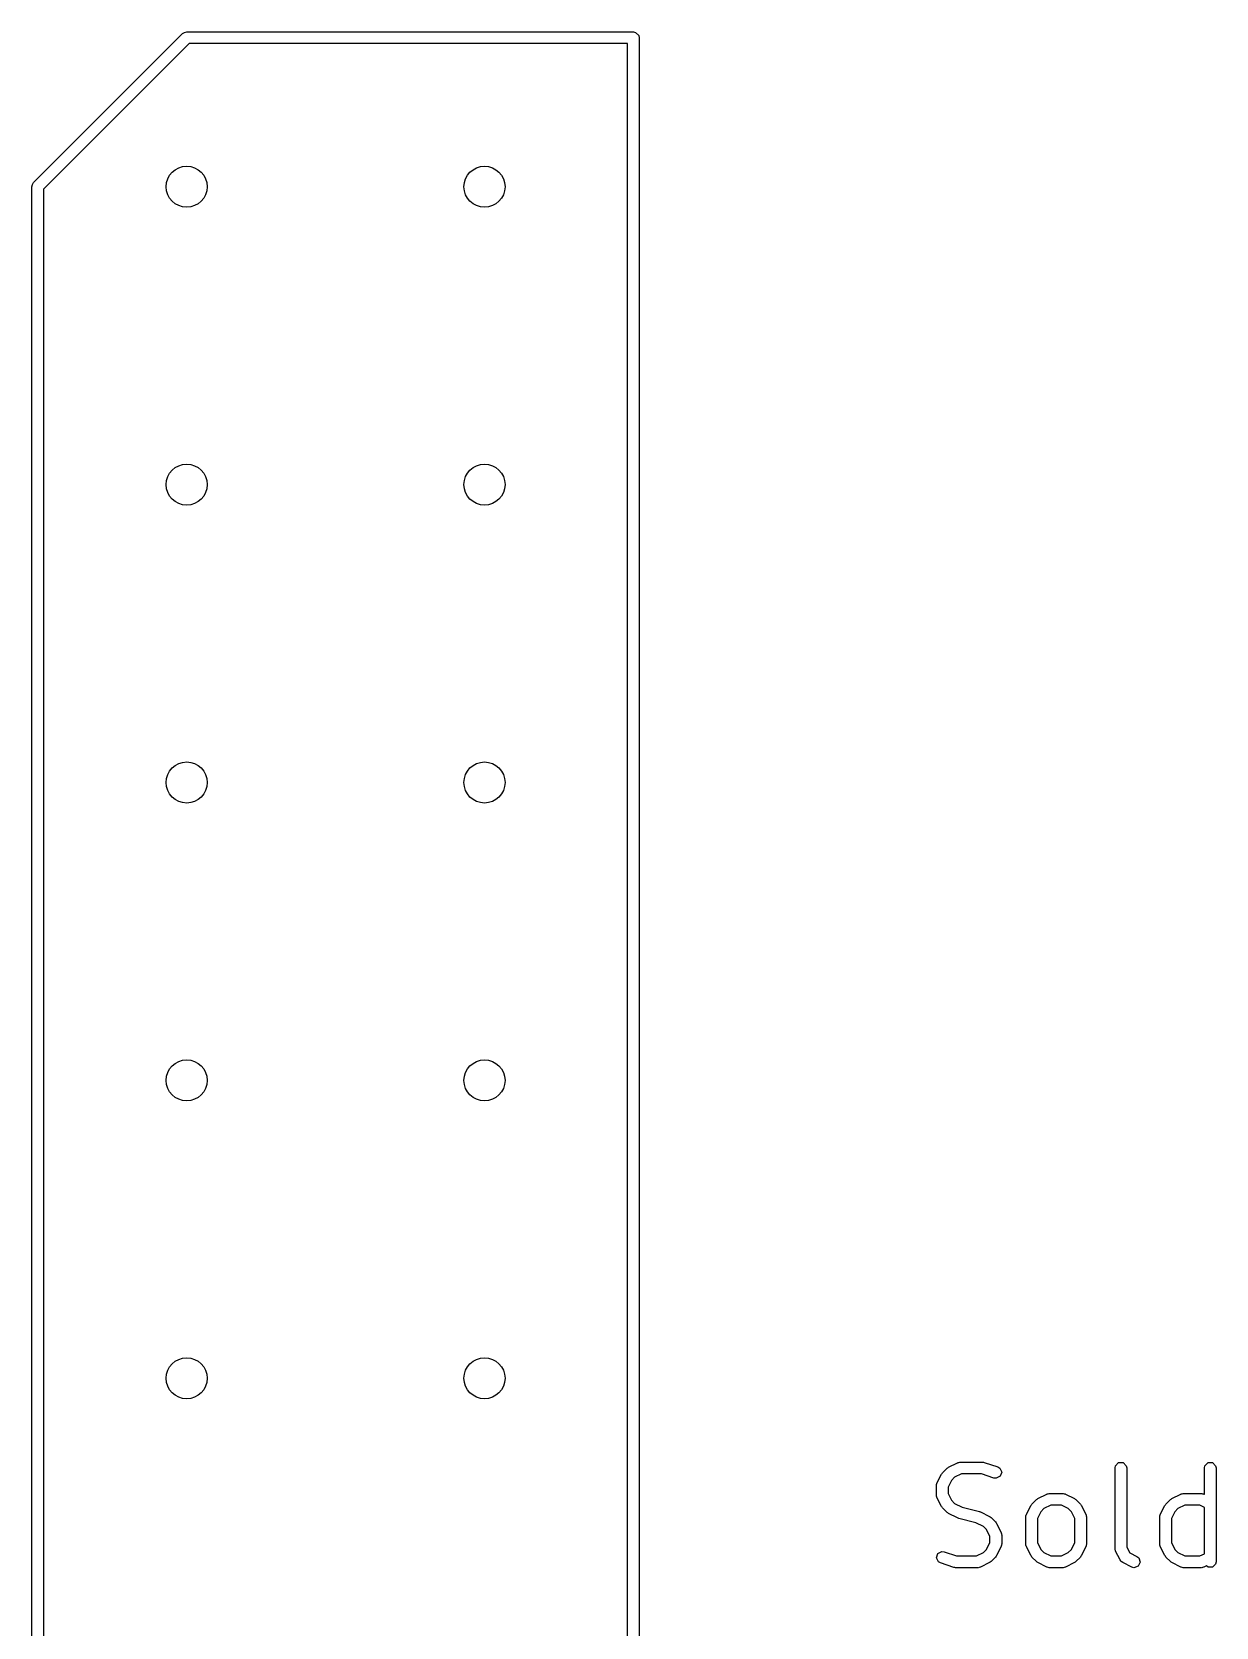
# Model space of a CAD drawing. Header units: inches. Extents: x -1.73 to 1.98, y -0.03 to 4.65.
# Drawn here: x -1.374 to -0.976, y 3.983 to 4.519 of the extents above; entities that cross this region are included whole.
import ezdxf

# ---------------------------------------------------------------- set-up
doc = ezdxf.new("R2010")
doc.units = ezdxf.units.IN
doc.header["$MEASUREMENT"] = 0
doc.layers.add('BLACK', color=250, linetype='CONTINUOUS')

msp = doc.modelspace()

# ---------------------------------------------------------------- linework, layer by layer
at = {"layer": 'BLACK', "linetype": 'CONTINUOUS'}
for p, q in [((-1.37324, 4.46832), (-1.32324, 4.51832)), ((-1.32104, 4.51496), (-1.36988, 4.46611)), ((-1.32324, 4.51832), (-1.3226, 4.51875)), ((-1.3226, 4.51875), (-1.32185, 4.5189)), ((-1.32185, 4.5189), (-1.17185, 4.5189)), ((-1.17382, 4.51496), (-1.32104, 4.51496)), ((-1.17382, 2.5189), (-1.17382, 4.51496)), ((-1.17185, 4.5189), (-1.1711, 4.51875)), ((-1.1711, 4.51875), (-1.17003, 4.51768)), ((-1.17003, 4.51768), (-1.16988, 4.51693)), ((-1.16988, 4.51693), (-1.16988, 2.51693)), ((-1.37382, 4.46693), (-1.37367, 4.46768)), ((-1.37382, 2.51693), (-1.37382, 4.46693)), ((-1.37367, 4.46768), (-1.37324, 4.46832)), ((-1.36988, 4.46611), (-1.36988, 2.5189)), ((-1.06603, 4.03708), (-1.06303, 4.03858)), ((-1.06303, 4.03858), (-1.06293, 4.0386)), ((-1.06293, 4.0386), (-1.0629, 4.03863)), ((-1.0629, 4.03863), (-1.06259, 4.0387)), ((-1.06259, 4.0387), (-1.06229, 4.03878)), ((-1.06229, 4.03878), (-1.06225, 4.03876)), ((-1.06225, 4.03876), (-1.06215, 4.03878)), ((-1.06215, 4.03878), (-1.05465, 4.03878)), ((-1.05465, 4.03878), (-1.05434, 4.03872)), ((-1.05434, 4.03872), (-1.05403, 4.03868)), ((-1.05403, 4.03868), (-1.04953, 4.03718)), ((-1.00997, 4.03757), (-1.00891, 4.03863)), ((-1.00891, 4.03863), (-1.0074, 4.03863)), ((-1.0074, 4.03863), (-1.00634, 4.03757)), ((-0.97998, 4.03757), (-0.97891, 4.03863)), ((-0.97891, 4.03863), (-0.97741, 4.03863)), ((-0.97741, 4.03863), (-0.97634, 4.03757)), ((-1.06991, 4.0317), (-1.06841, 4.0347)), ((-1.06841, 4.0347), (-1.06822, 4.03495)), ((-1.06822, 4.03495), (-1.06804, 4.03521)), ((-1.06804, 4.03521), (-1.06654, 4.03671)), ((-1.06654, 4.03671), (-1.06628, 4.03688)), ((-1.06628, 4.03688), (-1.06603, 4.03708)), ((-1.06503, 4.03265), (-1.06618, 4.03035)), ((-1.06398, 4.0337), (-1.06503, 4.03265)), ((-1.06168, 4.03485), (-1.06398, 4.0337)), ((-1.05497, 4.03485), (-1.06168, 4.03485)), ((-1.05077, 4.03345), (-1.05497, 4.03485)), ((-1.05001, 4.03335), (-1.05077, 4.03345)), ((-1.04866, 4.03403), (-1.05001, 4.03335)), ((-1.04953, 4.03718), (-1.04886, 4.0368)), ((-1.04886, 4.0368), (-1.04819, 4.03545)), ((-1.04819, 4.03545), (-1.04866, 4.03403)), ((-1.01012, 4.03682), (-1.00997, 4.03757)), ((-1.01012, 4.00982), (-1.01012, 4.03682)), ((-1.00634, 4.03757), (-1.00619, 4.03682)), ((-1.00619, 4.03682), (-1.00619, 4.01028)), ((-0.98013, 4.03682), (-0.97998, 4.03757)), ((-0.98013, 4.028), (-0.98013, 4.03682)), ((-0.97634, 4.03757), (-0.97619, 4.03682)), ((-0.97619, 4.03682), (-0.97619, 4.00532)), ((-1.07012, 4.03082), (-1.0701, 4.03091)), ((-1.07012, 4.02782), (-1.07012, 4.03082)), ((-1.0701, 4.02772), (-1.07012, 4.02782)), ((-1.07011, 4.03096), (-1.07003, 4.03126)), ((-1.0701, 4.03091), (-1.07011, 4.03096)), ((-1.07011, 4.02768), (-1.0701, 4.02772)), ((-1.07003, 4.02737), (-1.07011, 4.02768)), ((-1.07003, 4.03126), (-1.06997, 4.03157)), ((-1.06997, 4.02706), (-1.07003, 4.02737)), ((-1.06997, 4.03157), (-1.06993, 4.0316)), ((-1.06993, 4.02703), (-1.06997, 4.02706)), ((-1.06993, 4.0316), (-1.06991, 4.0317)), ((-1.06991, 4.02694), (-1.06993, 4.02703)), ((-1.06841, 4.02394), (-1.06991, 4.02694)), ((-1.06618, 4.03035), (-1.06618, 4.02828)), ((-1.06618, 4.02828), (-1.06503, 4.02598)), ((-1.03603, 4.02658), (-1.03303, 4.02808)), ((-1.03303, 4.02808), (-1.03294, 4.0281)), ((-1.03294, 4.0281), (-1.03291, 4.02814)), ((-1.03291, 4.02814), (-1.0326, 4.0282)), ((-1.0326, 4.0282), (-1.03229, 4.02828)), ((-1.03229, 4.02828), (-1.03225, 4.02827)), ((-1.03225, 4.02827), (-1.03215, 4.02829)), ((-1.03215, 4.02829), (-1.02765, 4.02829)), ((-1.02765, 4.02829), (-1.02756, 4.02827)), ((-1.02756, 4.02827), (-1.02751, 4.02828)), ((-1.02751, 4.02828), (-1.02721, 4.0282)), ((-1.02721, 4.0282), (-1.0269, 4.02814)), ((-1.0269, 4.02814), (-1.02687, 4.0281)), ((-1.02687, 4.0281), (-1.02677, 4.02808)), ((-1.02677, 4.02808), (-1.02377, 4.02658)), ((-0.99104, 4.02658), (-0.98804, 4.02808)), ((-0.98804, 4.02808), (-0.98794, 4.0281)), ((-0.98794, 4.0281), (-0.98791, 4.02814)), ((-0.98791, 4.02814), (-0.9876, 4.0282)), ((-0.9876, 4.0282), (-0.9873, 4.02828)), ((-0.9873, 4.02828), (-0.98725, 4.02827)), ((-0.98725, 4.02827), (-0.98716, 4.02829)), ((-0.98716, 4.02829), (-0.98116, 4.02829)), ((-0.98116, 4.02829), (-0.98106, 4.02827)), ((-0.98106, 4.02827), (-0.98102, 4.02828)), ((-0.98102, 4.02828), (-0.98071, 4.0282)), ((-0.98071, 4.0282), (-0.98041, 4.02814)), ((-0.98041, 4.02814), (-0.98037, 4.0281)), ((-0.98037, 4.0281), (-0.98028, 4.02808)), ((-0.98028, 4.02808), (-0.98013, 4.028)), ((-1.06822, 4.02369), (-1.06841, 4.02394)), ((-1.06804, 4.02342), (-1.06822, 4.02369)), ((-1.06654, 4.02192), (-1.06804, 4.02342)), ((-1.06628, 4.02175), (-1.06654, 4.02192)), ((-1.06603, 4.02156), (-1.06628, 4.02175)), ((-1.06303, 4.02006), (-1.06603, 4.02156)), ((-1.06503, 4.02598), (-1.06398, 4.02493)), ((-1.06398, 4.02493), (-1.06146, 4.02367)), ((-1.06146, 4.02367), (-1.05567, 4.02223)), ((-1.05567, 4.02223), (-1.05548, 4.02213)), ((-1.05548, 4.02213), (-1.05527, 4.02208)), ((-1.05527, 4.02208), (-1.05227, 4.02058)), ((-1.03991, 4.0212), (-1.03841, 4.0242)), ((-1.03841, 4.0242), (-1.03822, 4.02445)), ((-1.03822, 4.02445), (-1.03804, 4.02471)), ((-1.03804, 4.02471), (-1.03654, 4.02621)), ((-1.03654, 4.02621), (-1.03628, 4.02638)), ((-1.03628, 4.02638), (-1.03603, 4.02658)), ((-1.03503, 4.02215), (-1.03618, 4.01985)), ((-1.03399, 4.0232), (-1.03503, 4.02215)), ((-1.03169, 4.02435), (-1.03399, 4.0232)), ((-1.02812, 4.02435), (-1.03169, 4.02435)), ((-1.02582, 4.0232), (-1.02812, 4.02435)), ((-1.02477, 4.02215), (-1.02582, 4.0232)), ((-1.02362, 4.01985), (-1.02477, 4.02215)), ((-1.02377, 4.02658), (-1.02352, 4.02638)), ((-1.02352, 4.02638), (-1.02326, 4.02621)), ((-1.02326, 4.02621), (-1.02176, 4.02471)), ((-1.02176, 4.02471), (-1.02159, 4.02445)), ((-1.02159, 4.02445), (-1.02139, 4.0242)), ((-1.02139, 4.0242), (-1.01989, 4.0212)), ((-0.99492, 4.0212), (-0.99342, 4.0242)), ((-0.99342, 4.0242), (-0.99322, 4.02445)), ((-0.99322, 4.02445), (-0.99305, 4.02471)), ((-0.99305, 4.02471), (-0.99155, 4.02621)), ((-0.99155, 4.02621), (-0.99129, 4.02638)), ((-0.99129, 4.02638), (-0.99104, 4.02658)), ((-0.99004, 4.02215), (-0.99119, 4.01985)), ((-0.98899, 4.0232), (-0.99004, 4.02215)), ((-0.98669, 4.02435), (-0.98899, 4.0232)), ((-0.98162, 4.02435), (-0.98669, 4.02435)), ((-0.98013, 4.0236), (-0.98162, 4.02435)), ((-0.98013, 4.00804), (-0.98013, 4.0236)), ((-1.06282, 4.02), (-1.06303, 4.02006)), ((-1.06263, 4.01991), (-1.06282, 4.02)), ((-1.05684, 4.01846), (-1.06263, 4.01991)), ((-1.05432, 4.0172), (-1.05684, 4.01846)), ((-1.05327, 4.01615), (-1.05432, 4.0172)), ((-1.05227, 4.02058), (-1.05202, 4.02038)), ((-1.05202, 4.02038), (-1.05176, 4.02021)), ((-1.05176, 4.02021), (-1.05026, 4.01871)), ((-1.05026, 4.01871), (-1.05008, 4.01845)), ((-1.05008, 4.01845), (-1.04989, 4.0182)), ((-1.04989, 4.0182), (-1.04839, 4.0152)), ((-1.04012, 4.02046), (-1.04003, 4.02076)), ((-1.0401, 4.02041), (-1.04012, 4.02046)), ((-1.04012, 4.02032), (-1.0401, 4.02041)), ((-1.04012, 4.01132), (-1.04012, 4.02032)), ((-1.04003, 4.02076), (-1.03997, 4.02107)), ((-1.03997, 4.02107), (-1.03994, 4.0211)), ((-1.03994, 4.0211), (-1.03991, 4.0212)), ((-1.03618, 4.01985), (-1.03618, 4.01178)), ((-1.02362, 4.01178), (-1.02362, 4.01985)), ((-1.01989, 4.0212), (-1.01987, 4.0211)), ((-1.01987, 4.0211), (-1.01984, 4.02107)), ((-1.01984, 4.02107), (-1.01977, 4.02076)), ((-1.01977, 4.02076), (-1.01969, 4.02046)), ((-1.01969, 4.02046), (-1.0197, 4.02041)), ((-1.0197, 4.02041), (-1.01969, 4.02032)), ((-1.01969, 4.02032), (-1.01969, 4.01132)), ((-0.99513, 4.02032), (-0.99511, 4.02041)), ((-0.99513, 4.01132), (-0.99513, 4.02032)), ((-0.99512, 4.02046), (-0.99504, 4.02076)), ((-0.99511, 4.02041), (-0.99512, 4.02046)), ((-0.99504, 4.02076), (-0.99498, 4.02107)), ((-0.99498, 4.02107), (-0.99494, 4.0211)), ((-0.99494, 4.0211), (-0.99492, 4.0212)), ((-0.99119, 4.01985), (-0.99119, 4.01178)), ((-1.05212, 4.01385), (-1.05327, 4.01615)), ((-1.05327, 4.00948), (-1.05212, 4.01178)), ((-1.05212, 4.01178), (-1.05212, 4.01385)), ((-1.04839, 4.0152), (-1.04836, 4.0151)), ((-1.04836, 4.0151), (-1.04833, 4.01507)), ((-1.04833, 4.01507), (-1.04827, 4.01476)), ((-1.04827, 4.01087), (-1.04833, 4.01057)), ((-1.04827, 4.01476), (-1.04819, 4.01446)), ((-1.04819, 4.01118), (-1.04827, 4.01087)), ((-1.04819, 4.01446), (-1.0482, 4.01441)), ((-1.0482, 4.01441), (-1.04818, 4.01432)), ((-1.04818, 4.01132), (-1.0482, 4.01122)), ((-1.0482, 4.01122), (-1.04819, 4.01118)), ((-1.04818, 4.01432), (-1.04818, 4.01132)), ((-1.0401, 4.01122), (-1.04012, 4.01132)), ((-1.04012, 4.01118), (-1.0401, 4.01122)), ((-1.04003, 4.01087), (-1.04012, 4.01118)), ((-1.03997, 4.01057), (-1.04003, 4.01087)), ((-1.03618, 4.01178), (-1.03503, 4.00948)), ((-1.02477, 4.00948), (-1.02362, 4.01178)), ((-1.01977, 4.01087), (-1.01984, 4.01057)), ((-1.01969, 4.01118), (-1.01977, 4.01087)), ((-1.01969, 4.01132), (-1.0197, 4.01122)), ((-1.0197, 4.01122), (-1.01969, 4.01118)), ((-0.99511, 4.01122), (-0.99513, 4.01132)), ((-0.99512, 4.01118), (-0.99511, 4.01122)), ((-0.99504, 4.01087), (-0.99512, 4.01118)), ((-0.99498, 4.01057), (-0.99504, 4.01087)), ((-0.99119, 4.01178), (-0.99004, 4.00948)), ((-1.07011, 4.00668), (-1.06963, 4.00811)), ((-1.06944, 4.00533), (-1.07011, 4.00668)), ((-1.06963, 4.00811), (-1.06829, 4.00878)), ((-1.06829, 4.00878), (-1.06753, 4.00869)), ((-1.06753, 4.00869), (-1.06333, 4.00729)), ((-1.06333, 4.00729), (-1.05661, 4.00729)), ((-1.05661, 4.00729), (-1.05432, 4.00844)), ((-1.05432, 4.00844), (-1.05327, 4.00948)), ((-1.05026, 4.00693), (-1.05176, 4.00543)), ((-1.05008, 4.00719), (-1.05026, 4.00693)), ((-1.04989, 4.00744), (-1.05008, 4.00719)), ((-1.04839, 4.01044), (-1.04989, 4.00744)), ((-1.04836, 4.01053), (-1.04839, 4.01044)), ((-1.04833, 4.01057), (-1.04836, 4.01053)), ((-1.03994, 4.01053), (-1.03997, 4.01057)), ((-1.03991, 4.01044), (-1.03994, 4.01053)), ((-1.03841, 4.00744), (-1.03991, 4.01044)), ((-1.03822, 4.00719), (-1.03841, 4.00744)), ((-1.03804, 4.00693), (-1.03822, 4.00719)), ((-1.03654, 4.00543), (-1.03804, 4.00693)), ((-1.03503, 4.00948), (-1.03399, 4.00844)), ((-1.03399, 4.00844), (-1.03169, 4.00729)), ((-1.03169, 4.00729), (-1.02812, 4.00729)), ((-1.02812, 4.00729), (-1.02582, 4.00844)), ((-1.02582, 4.00844), (-1.02477, 4.00948)), ((-1.02176, 4.00693), (-1.02326, 4.00543)), ((-1.02159, 4.00719), (-1.02176, 4.00693)), ((-1.02139, 4.00744), (-1.02159, 4.00719)), ((-1.01989, 4.01044), (-1.02139, 4.00744)), ((-1.01987, 4.01053), (-1.01989, 4.01044)), ((-1.01984, 4.01057), (-1.01987, 4.01053)), ((-1.0101, 4.00972), (-1.01012, 4.00982)), ((-1.01012, 4.00968), (-1.0101, 4.00972)), ((-1.01004, 4.00937), (-1.01012, 4.00968)), ((-1.00997, 4.00907), (-1.01004, 4.00937)), ((-1.00994, 4.00903), (-1.00997, 4.00907)), ((-1.00992, 4.00894), (-1.00994, 4.00903)), ((-1.00842, 4.00594), (-1.00992, 4.00894)), ((-1.00818, 4.00563), (-1.00842, 4.00594)), ((-1.00814, 4.00553), (-1.00818, 4.00563)), ((-1.00803, 4.00544), (-1.00814, 4.00553)), ((-1.00619, 4.01028), (-1.00519, 4.00829)), ((-1.00519, 4.00829), (-1.00278, 4.00708)), ((-1.00278, 4.00708), (-1.00217, 4.00661)), ((-1.00217, 4.00661), (-1.00169, 4.00518)), ((-0.99494, 4.01053), (-0.99498, 4.01057)), ((-0.99492, 4.01044), (-0.99494, 4.01053)), ((-0.99342, 4.00744), (-0.99492, 4.01044)), ((-0.99322, 4.00719), (-0.99342, 4.00744)), ((-0.99305, 4.00693), (-0.99322, 4.00719)), ((-0.99155, 4.00543), (-0.99305, 4.00693)), ((-0.99004, 4.00948), (-0.98899, 4.00844)), ((-0.98899, 4.00844), (-0.98669, 4.00729)), ((-0.98669, 4.00729), (-0.98162, 4.00729)), ((-0.98162, 4.00729), (-0.98013, 4.00804)), ((-1.06877, 4.00495), (-1.06944, 4.00533)), ((-1.06427, 4.00345), (-1.06877, 4.00495)), ((-1.06396, 4.00341), (-1.06427, 4.00345)), ((-1.06365, 4.00335), (-1.06396, 4.00341)), ((-1.05615, 4.00335), (-1.06365, 4.00335)), ((-1.05605, 4.00337), (-1.05615, 4.00335)), ((-1.05601, 4.00336), (-1.05605, 4.00337)), ((-1.05571, 4.00344), (-1.05601, 4.00336)), ((-1.0554, 4.0035), (-1.05571, 4.00344)), ((-1.05536, 4.00353), (-1.0554, 4.0035)), ((-1.05527, 4.00356), (-1.05536, 4.00353)), ((-1.05227, 4.00506), (-1.05527, 4.00356)), ((-1.05202, 4.00525), (-1.05227, 4.00506)), ((-1.05176, 4.00543), (-1.05202, 4.00525)), ((-1.03628, 4.00525), (-1.03654, 4.00543)), ((-1.03603, 4.00506), (-1.03628, 4.00525)), ((-1.03303, 4.00356), (-1.03603, 4.00506)), ((-1.03294, 4.00353), (-1.03303, 4.00356)), ((-1.03291, 4.0035), (-1.03294, 4.00353)), ((-1.0326, 4.00344), (-1.03291, 4.0035)), ((-1.03229, 4.00336), (-1.0326, 4.00344)), ((-1.03225, 4.00337), (-1.03229, 4.00336)), ((-1.03215, 4.00335), (-1.03225, 4.00337)), ((-1.02765, 4.00335), (-1.03215, 4.00335)), ((-1.02756, 4.00337), (-1.02765, 4.00335)), ((-1.02751, 4.00336), (-1.02756, 4.00337)), ((-1.02721, 4.00344), (-1.02751, 4.00336)), ((-1.0269, 4.0035), (-1.02721, 4.00344)), ((-1.02687, 4.00353), (-1.0269, 4.0035)), ((-1.02677, 4.00356), (-1.02687, 4.00353)), ((-1.02377, 4.00506), (-1.02677, 4.00356)), ((-1.02352, 4.00525), (-1.02377, 4.00506)), ((-1.02326, 4.00543), (-1.02352, 4.00525)), ((-1.00795, 4.00533), (-1.00803, 4.00544)), ((-1.00785, 4.0053), (-1.00795, 4.00533)), ((-1.00754, 4.00506), (-1.00785, 4.0053)), ((-1.00454, 4.00356), (-1.00754, 4.00506)), ((-1.0038, 4.00336), (-1.00454, 4.00356)), ((-1.00237, 4.00383), (-1.0038, 4.00336)), ((-1.00169, 4.00518), (-1.00237, 4.00383)), ((-0.99129, 4.00525), (-0.99155, 4.00543)), ((-0.99104, 4.00506), (-0.99129, 4.00525)), ((-0.98804, 4.00356), (-0.99104, 4.00506)), ((-0.98794, 4.00353), (-0.98804, 4.00356)), ((-0.98791, 4.0035), (-0.98794, 4.00353)), ((-0.9876, 4.00344), (-0.98791, 4.0035)), ((-0.9873, 4.00336), (-0.9876, 4.00344)), ((-0.98725, 4.00337), (-0.9873, 4.00336)), ((-0.98716, 4.00335), (-0.98725, 4.00337)), ((-0.98116, 4.00335), (-0.98716, 4.00335)), ((-0.98106, 4.00337), (-0.98116, 4.00335)), ((-0.98102, 4.00336), (-0.98106, 4.00337)), ((-0.98072, 4.00344), (-0.98102, 4.00336)), ((-0.98041, 4.0035), (-0.98072, 4.00344)), ((-0.98037, 4.00353), (-0.98041, 4.0035)), ((-0.98028, 4.00356), (-0.98037, 4.00353)), ((-0.97941, 4.00399), (-0.98028, 4.00356)), ((-0.97891, 4.0035), (-0.97941, 4.00399)), ((-0.97741, 4.0035), (-0.97891, 4.0035)), ((-0.97634, 4.00457), (-0.97741, 4.0035)), ((-0.97619, 4.00532), (-0.97634, 4.00457))]:
    msp.add_line(p, q, dxfattribs=at)
at = {"layer": 'BLACK'}
for centre in [(-1.32185, 4.46693), (-1.32185, 4.46693), (-1.22185, 4.46693), (-1.22185, 4.46693), (-1.32185, 4.36693), (-1.32185, 4.36693), (-1.22185, 4.36693), (-1.22185, 4.36693), (-1.32185, 4.26693), (-1.32185, 4.26693), (-1.22185, 4.26693), (-1.22185, 4.26693), (-1.32185, 4.16693), (-1.32185, 4.16693), (-1.22185, 4.16693), (-1.22185, 4.16693), (-1.32185, 4.06693), (-1.32185, 4.06693), (-1.22185, 4.06693), (-1.22185, 4.06693)]:
    msp.add_circle(centre, 0.00689, dxfattribs=at)

doc.saveas('drawing.dxf')
